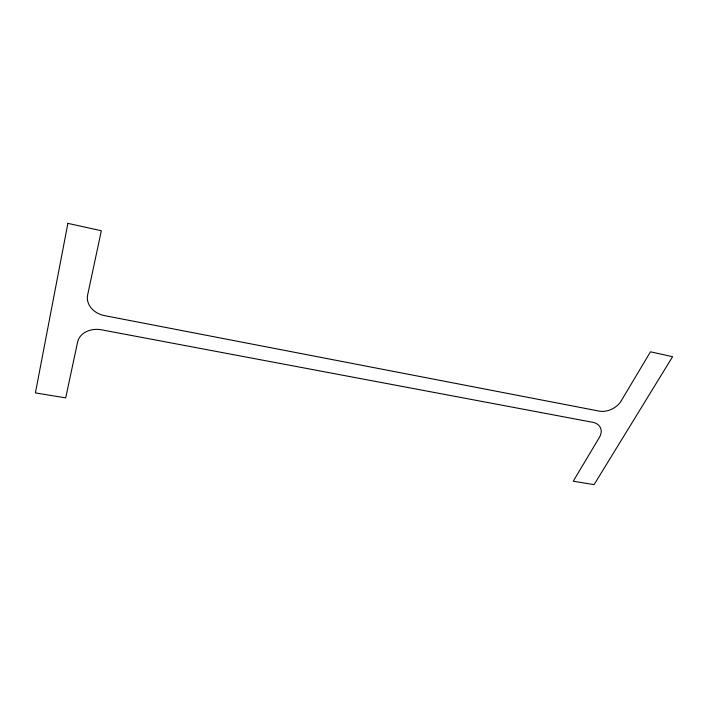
<?xml version="1.0" encoding="UTF-8"?>
<svg xmlns="http://www.w3.org/2000/svg" width="708" height="708" viewBox="0 0 708 708"><rect width="100%" height="100%" fill="white"/><g stroke="black" fill="none" stroke-linecap="round" stroke-linejoin="round"><path stroke-width="1.06" d="M67.888 223.374L35.4 392.896L65.702 397.869L77.606 342.035A20.346 16.116 6.2 0 1 101.332 329.795L592.667 422.278A16.709 11.7 -25 0 1 599.366 437.438L573.241 481.201L594.092 484.626L672.6 356.682L650.475 351.805L621.146 400.949A17.24 12.24 -27.2 0 1 599.207 411.109L104.545 315.626A20.948 17.151 8.1 0 1 87.642 294.953L101.332 230.746L67.888 223.374"/></g></svg>
